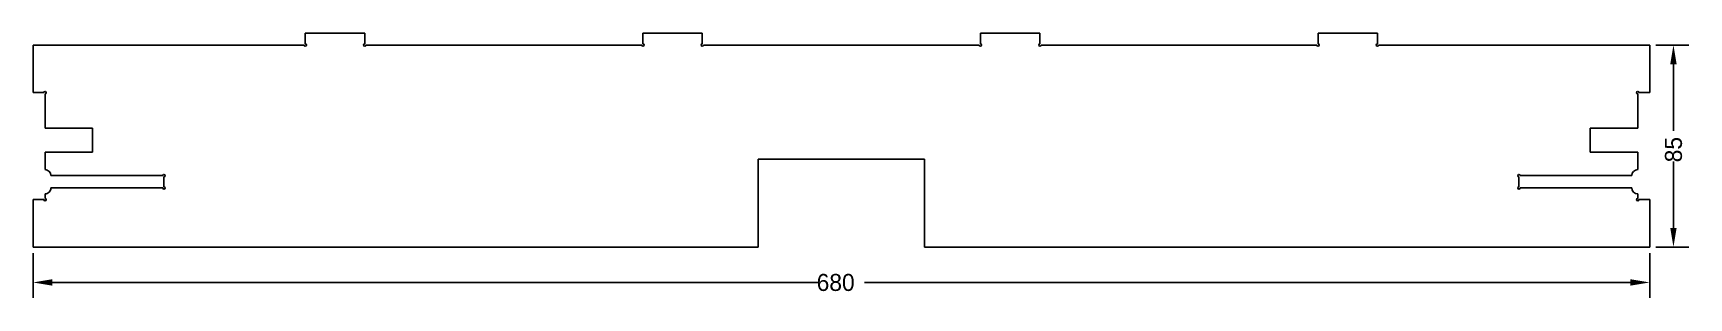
# Model space of a CAD drawing. Extents: x 0 to 696, y -21 to 90.
import ezdxf

# ---------------------------------------------------------------- set-up
doc = ezdxf.new("R2010")
doc.units = 0
doc.layers.get('DEFPOINTS').update_dxf_attribs({"linetype": 'CONTINUOUS'})
doc.layers.add('DIMENSION', color=7, linetype='CONTINUOUS')
doc.layers.add('PM', color=18, linetype='CONTINUOUS')
doc.dimstyles.new('ROTATEDDIM22', dxfattribs={"dimtxt": 7.16, "dimasz": 8.105938, "dimexe": 6.495143, "dimexo": 2.598057, "dimtad": 0, "dimcen": 2.5, "dimazin": 3, "dimtfac": 1, "dimtmove": 0, "dimatfit": 3})
doc.dimstyles.new('ROTATEDDIM23', dxfattribs={"dimtxt": 7.16, "dimasz": 8.105938, "dimexe": 6.495143, "dimexo": 2.598057, "dimtad": 0, "dimcen": 2.5, "dimazin": 3, "dimtfac": 1, "dimtmove": 0, "dimatfit": 3})

# ---------------------------------------------------------------- blocks, each defined once
blk = doc.blocks.new('*D1')
at = {"layer": 'DEFPOINTS', "color": 0}
for p in [(0, 0), (680, 0), (680, -14.85)]:
    blk.add_point(p, dxfattribs=at)
at = {"layer": 'DIMENSION', "color": 0}
for p, q in [((0, -2.6), (0, -21.34)), ((680, -2.6), (680, -21.34)), ((8.11, -14.85), (330.34, -14.85)), ((671.89, -14.85), (349.66, -14.85))]:
    blk.add_line(p, q, dxfattribs=at)
for points in [[(8.11, -13.49), (8.11, -16.2), (0, -14.85)], [(671.89, -16.2), (671.89, -13.49), (680, -14.85)]]:
    blk.add_solid(points, dxfattribs=at)
at = {"layer": 'DIMENSION', "color": 0, "linetype": 'CONTINUOUS'}
blk.add_text('680', height=7.16, dxfattribs=at).set_placement((329.6, -18.43))
blk = doc.blocks.new('*D2')
at = {"layer": 'DEFPOINTS', "color": 0}
for p in [(680, 85), (680, 0), (690, 0)]:
    blk.add_point(p, dxfattribs=at)
at = {"layer": 'DIMENSION', "color": 0}
for p, q in [((682.6, 85), (696.5, 85)), ((690, 76.89), (690, 48.92)), ((690, 8.11), (690, 36.08)), ((682.6, 0), (696.5, 0))]:
    blk.add_line(p, q, dxfattribs=at)
for points in [[(691.35, 76.89), (688.65, 76.89), (690, 85)], [(688.65, 8.11), (691.35, 8.11), (690, 0)]]:
    blk.add_solid(points, dxfattribs=at)
at = {"layer": 'DIMENSION', "color": 0, "linetype": 'CONTINUOUS'}
blk.add_text('85', height=7.16, rotation=90, dxfattribs=at).set_placement((693.58, 35.68))

msp = doc.modelspace()

# ---------------------------------------------------------------- linework, layer by layer
at = {"layer": 'PM', "color": 8}
for p, q in [((0, 85), (114, 85)), ((0, 65), (0, 85)), ((114.5, 90), (139.5, 90)), ((114.5, 90), (114.5, 85.5)), ((139.5, 85.5), (139.5, 90)), ((256, 85), (140, 85)), ((256.5, 90), (281.5, 90)), ((256.5, 90), (256.5, 85.5)), ((281.5, 85.5), (281.5, 90)), ((398, 85), (282, 85)), ((398.5, 90), (423.5, 90)), ((398.5, 90), (398.5, 85.5)), ((423.5, 85.5), (423.5, 90)), ((540, 85), (424, 85)), ((540.5, 90), (565.5, 90)), ((540.5, 90), (540.5, 85.5)), ((565.5, 85.5), (565.5, 90)), ((566, 85), (680, 85)), ((680, 65), (680, 85)), ((0, 65), (4.5, 65)), ((5, 64.5), (5, 50)), ((675, 64.5), (675, 50)), ((680, 65), (675.5, 65)), ((25, 50), (5, 50)), ((25, 40), (25, 50)), ((655, 40), (655, 50)), ((655, 50), (675, 50)), ((5, 40), (25, 40)), ((5, 40), (5, 32.6)), ((305, 0), (305, 37)), ((305, 37), (375, 37)), ((375, 37), (375, 0)), ((675, 40), (655, 40)), ((675, 40), (675, 32.6)), ((54.5, 30.1), (7.5, 30.1)), ((55, 29.6), (55, 25.4)), ((625, 29.6), (625, 25.4)), ((625.5, 30.1), (672.5, 30.1)), ((5, 22.4), (5, 20.5)), ((54.5, 24.9), (7.5, 24.9)), ((625.5, 24.9), (672.5, 24.9)), ((675, 22.4), (675, 20.5)), ((0, 20), (4.5, 20)), ((0, 20), (0, 0)), ((680, 20), (675.5, 20)), ((680, 20), (680, 0)), ((0, 0), (305, 0)), ((680, 0), (375, 0))]:
    msp.add_line(p, q, dxfattribs=at)
for centre, radius, start, end in [((114.5, 85), 0.5, 180, 90), ((139.5, 85), 0.5, 90, 0), ((256.5, 85), 0.5, 180, 90), ((281.5, 85), 0.5, 90, 0), ((398.5, 85), 0.5, 180, 90), ((423.5, 85), 0.5, 90, 360), ((540.5, 85), 0.5, 180, 90), ((565.5, 85), 0.5, 90, 0), ((5, 65), 0.5, 270, 180), ((675, 65), 0.5, 360, 270), ((5, 30.1), 2.5, 360, 90), ((55, 30.1), 0.5, 270, 180), ((625, 30.1), 0.5, 360, 270), ((675, 30.1), 2.5, 90, 180), ((5, 24.9), 2.5, 270, 0.000014), ((55, 24.9), 0.5, 180, 90), ((625, 24.9), 0.5, 90, 0), ((675, 24.9), 2.5, 180, 270), ((5, 20), 0.5, 180, 90), ((675, 20), 0.5, 90, 0)]:
    msp.add_arc(centre, radius, start, end, dxfattribs=at)

# ---------------------------------------------------------------- dimensions: what is measured, and where the dimension line sits
at = {"layer": 'DIMENSION', "color": 150}
dim = msp.add_linear_dim(base=(690, 0), p1=(680, 85), p2=(680, 0), angle=90, dimstyle='ROTATEDDIM23', dxfattribs=at)
dim.commit()
dim.dimension.update_dxf_attribs({"geometry": '*D2', "text_midpoint": (690, 42.5)})
dim = msp.add_linear_dim(base=(680, -14.845), p1=(0, 0), p2=(680, 0), dimstyle='ROTATEDDIM22', dxfattribs=at)
dim.commit()
dim.dimension.update_dxf_attribs({"geometry": '*D1', "text_midpoint": (340, -14.845)})

doc.saveas('drawing.dxf')
